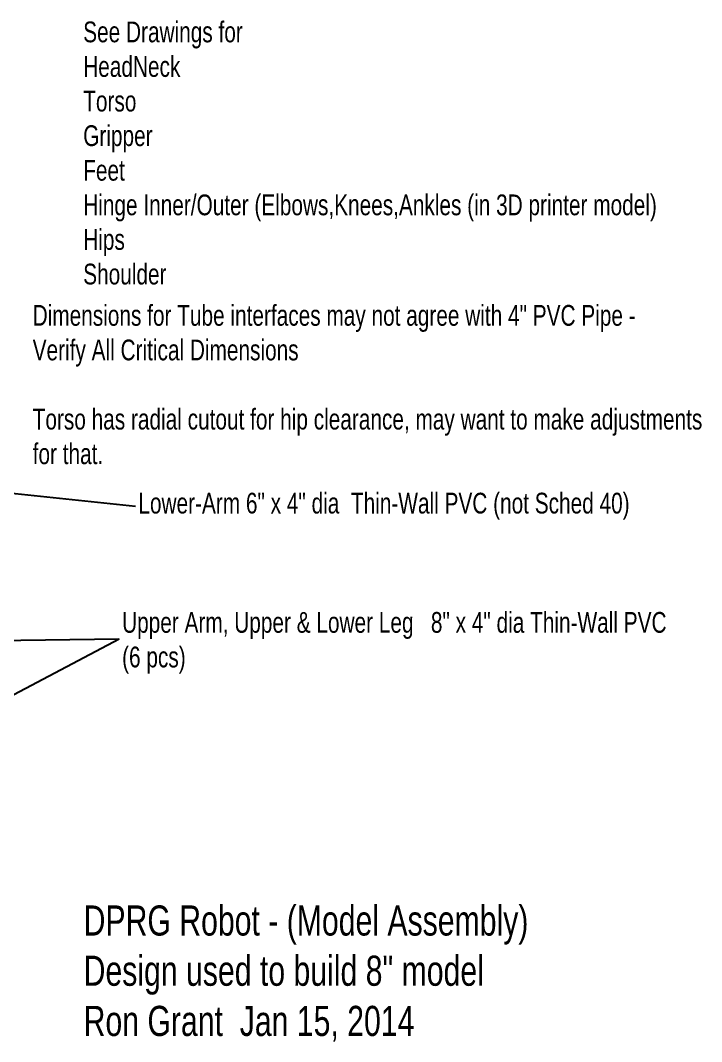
# Model space of a CAD drawing. Extents: x 1.16 to 9.36, y 0.63 to 8.02.
# Drawn here: x 4.83 to 9.36, y 0.92 to 7.7 of the extents above; entities that cross this region are included whole.
import ezdxf

# ---------------------------------------------------------------- set-up
doc = ezdxf.new("R2010")
doc.units = 0
doc.header["$MEASUREMENT"] = 0
doc.styles.add('SLDTEXTSTYLE0', font='txt', dxfattribs={"width": 0.75})
doc.dimstyles.new('SLDDIMSTYLE0', dxfattribs={"dimtxt": 6, "dimasz": 0.23622, "dimexe": 0, "dimexo": 0.0625, "dimgap": 1.5, "dimtad": 0, "dimtih": 1, "dimtoh": 1, "dimdec": 0, "dimzin": 0, "dimdsep": 46, "dimtxsty": 'Standard', "dimsah": 1, "dimcen": 0.09, "dimadec": 0, "dimazin": 0, "dimtfac": 1, "dimtdec": 0, "dimtofl": 0, "dimtmove": 0, "dimatfit": 3, "dimfxl": 1, "dimtolj": 1, "dimtzin": 0, "dimarcsym": 0})

msp = doc.modelspace()

# ---------------------------------------------------------------- texts
at = {"color": 255, "attachment_point": 1, "style": 'SLDTEXTSTYLE0'}
for s, insert, char_height in [('See Drawings for \\PHeadNeck\\PTorso\\PGripper\\PFeet\\PHinge Inner/Outer (Elbows,Knees,Ankles (in 3D printer model)\\PHips\\PShoulder\\P', (5.2516, 7.6957), 0.137795), ('Dimensions for Tube interfaces may not agree with 4" PVC Pipe -\\PVerify All Critical Dimensions\\P\\PTorso has radial cutout for hip clearance, may want to make adjustments\\Pfor that. \\P', (4.916, 5.8135), 0.137795), ('Lower-Arm 6" x 4" dia  Thin-Wall PVC (not Sched 40)', (5.6181, 4.5667), 0.137795), ('Upper Arm, Upper & Lower Leg   8" x 4" dia Thin-Wall PVC\\P(6 pcs)', (5.5099, 3.7748), 0.137795), ('DPRG Robot - (Model Assembly) \\PDesign used to build 8" model\\PRon Grant  Jan 15, 2014\\P', (5.2545, 1.8264), 0.2)]:
    msp.add_mtext(s, dxfattribs=dict(at, insert=insert, char_height=char_height))

# ---------------------------------------------------------------- leaders
at = {"color": 255}
for points in [[(3.5322, 4.696), (5.5984, 4.4781)], [(2.9172, 3.5593), (5.4902, 3.5976)], [(3.134, 2.351), (5.4902, 3.5976)]]:
    msp.add_leader(points, dimstyle='SLDDIMSTYLE0', dxfattribs=at)

doc.saveas('drawing.dxf')
